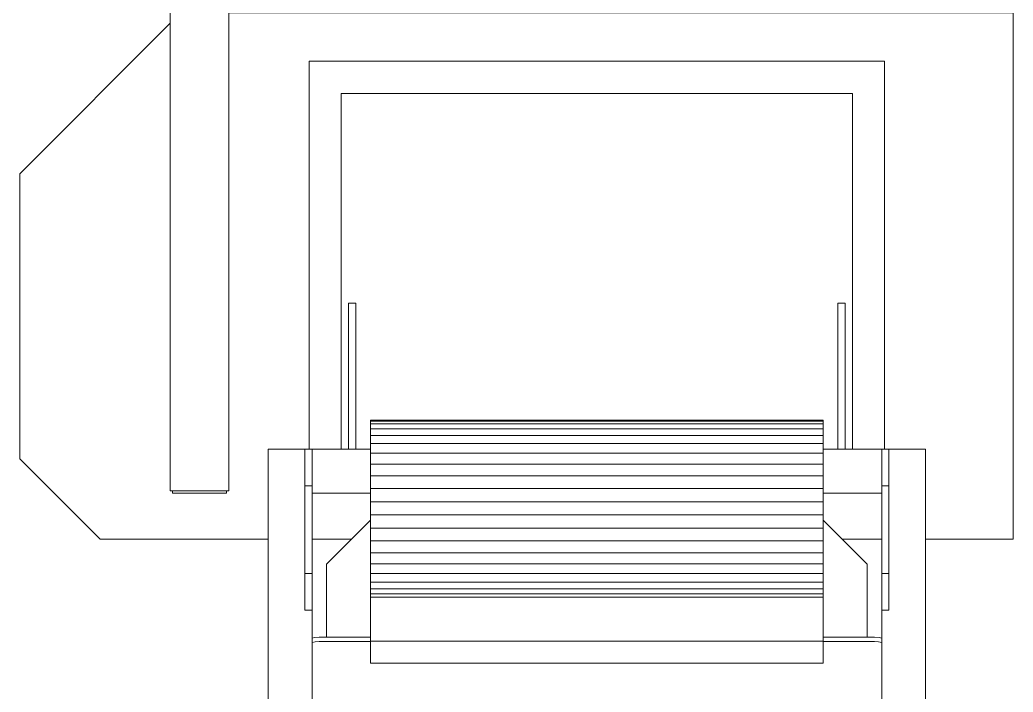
# Model space of a CAD drawing. Header units: centimetres. Extents: x -13689 to 3489, y -437 to 1921.
# Drawn here: x -2008 to -1940, y 186.4 to 232.4 of the extents above; entities that cross this region are included whole.
import ezdxf

# ---------------------------------------------------------------- set-up
doc = ezdxf.new("R2010")
doc.units = ezdxf.units.CM
doc.layers.add('M-EQPM', color=7, linetype='Continuous', lineweight=9)

# ---------------------------------------------------------------- blocks, each defined once
blk = doc.blocks.new('EQ-05-009 - EQ-05-009_dwg_Agrupar_331-V11-Sección 3-2')
at = {"layer": 'M-EQPM', "color": 253, "true_color": 0x999999}
for p, q in [((-1118.328, 213), (-1117.828, 213)), ((-1118.328, 213), (-1118.328, 203)), ((-1118.328, 213), (-1117.828, 213)), ((-1118.328, 213), (-1118.328, 203)), ((-1117.828, 213), (-1117.828, 203)), ((-1084.828, 213), (-1084.328, 213)), ((-1084.828, 213), (-1084.828, 203)), ((-1084.328, 213), (-1084.828, 213)), ((-1084.828, 213), (-1084.828, 203)), ((-1084.328, 213), (-1084.328, 203)), ((-1123.828, 203), (-1121.328, 203)), ((-1123.828, 203), (-1123.828, 94.9)), ((-1121.328, 203), (-1123.828, 203)), ((-1123.828, 203), (-1123.828, 94.9)), ((-1120.828, 203), (-1121.328, 203)), ((-1121.328, 203), (-1121.328, 200.5)), ((-1120.828, 203), (-1121.328, 203)), ((-1120.828, 200.5), (-1120.828, 203)), ((-1120.828, 203), (-1118.328, 203)), ((-1120.828, 203), (-1118.328, 203)), ((-1118.328, 203), (-1120.828, 203)), ((-1117.828, 203), (-1118.328, 203)), ((-1117.828, 203), (-1118.328, 203)), ((-1116.828, 203), (-1117.828, 203)), ((-1117.828, 203), (-1116.828, 203)), ((-1116.828, 203), (-1117.828, 203)), ((-1084.828, 203), (-1085.828, 203)), ((-1085.828, 203), (-1084.828, 203)), ((-1084.828, 203), (-1085.828, 203)), ((-1084.328, 203), (-1084.828, 203)), ((-1084.328, 203), (-1084.828, 203)), ((-1081.828, 203), (-1084.328, 203)), ((-1084.328, 203), (-1081.828, 203)), ((-1084.328, 203), (-1081.828, 203)), ((-1081.828, 200.5), (-1081.828, 203)), ((-1081.828, 203), (-1081.328, 203)), ((-1081.828, 203), (-1081.328, 203)), ((-1081.328, 203), (-1078.828, 203)), ((-1081.328, 203), (-1081.328, 200.5)), ((-1081.328, 203), (-1078.828, 203)), ((-1078.828, 94.9), (-1078.828, 203)), ((-1078.828, 203), (-1078.828, 94.9)), ((-1121.328, 200.5), (-1121.328, 194.5)), ((-1120.828, 200.5), (-1121.328, 200.5)), ((-1120.828, 194.5), (-1120.828, 200.5)), ((-1116.828, 200), (-1120.828, 200)), ((-1116.828, 200), (-1120.828, 200)), ((-1116.828, 200), (-1120.828, 200)), ((-1081.828, 200), (-1085.828, 200)), ((-1081.828, 200), (-1085.828, 200)), ((-1081.828, 200), (-1085.828, 200)), ((-1081.828, 194.5), (-1081.828, 200.5)), ((-1081.828, 200.5), (-1081.328, 200.5)), ((-1081.328, 200.5), (-1081.328, 194.5)), ((-1121.328, 192), (-1121.328, 194.5)), ((-1120.828, 194.5), (-1121.328, 194.5)), ((-1121.328, 192), (-1121.328, 194.5)), ((-1121.328, 194.5), (-1120.828, 194.5)), ((-1120.828, 192), (-1120.828, 194.5)), ((-1120.828, 192), (-1120.828, 194.5)), ((-1081.828, 194.5), (-1081.828, 192)), ((-1081.828, 194.5), (-1081.328, 194.5)), ((-1081.828, 194.5), (-1081.328, 194.5)), ((-1081.828, 194.5), (-1081.828, 192)), ((-1081.328, 192), (-1081.328, 194.5)), ((-1081.328, 192), (-1081.328, 194.5)), ((-1120.828, 192), (-1121.328, 192)), ((-1120.828, 192), (-1121.328, 192)), ((-1120.828, 111.3), (-1120.828, 192)), ((-1120.828, 111.3), (-1120.828, 192)), ((-1081.828, 111.3), (-1081.828, 192)), ((-1081.828, 192), (-1081.328, 192)), ((-1081.328, 192), (-1081.828, 192)), ((-1081.828, 192), (-1081.828, 111.3)), ((-1120.828, 190.084), (-1120.665, 190.124)), ((-1120.828, 190.084), (-1120.665, 190.124)), ((-1120.618, 189.827), (-1120.828, 189.777)), ((-1120.618, 189.827), (-1120.828, 189.777)), ((-1120.328, 190.15), (-1120.665, 190.124)), ((-1120.328, 189.85), (-1120.618, 189.827)), ((-1120.618, 189.827), (-1120.328, 189.85)), ((-1116.828, 190.15), (-1120.328, 190.15)), ((-1116.828, 190.15), (-1120.328, 190.15)), ((-1116.828, 189.85), (-1120.328, 189.85)), ((-1120.328, 189.85), (-1116.828, 189.85)), ((-1082.328, 190.15), (-1085.828, 190.15)), ((-1082.328, 190.15), (-1085.828, 190.15)), ((-1082.328, 189.85), (-1085.828, 189.85)), ((-1085.828, 189.85), (-1082.328, 189.85)), ((-1082.328, 190.15), (-1081.992, 190.124)), ((-1081.992, 190.124), (-1082.328, 190.15)), ((-1082.039, 189.827), (-1082.328, 189.85)), ((-1082.328, 189.85), (-1082.039, 189.827)), ((-1081.828, 189.777), (-1082.039, 189.827)), ((-1082.039, 189.827), (-1081.828, 189.777)), ((-1081.828, 190.084), (-1081.992, 190.124)), ((-1081.828, 190.084), (-1081.992, 190.124)), ((-1081.828, 190.084), (-1081.992, 190.124))]:
    blk.add_line(p, q, dxfattribs=at)
at = {"layer": 'M-EQPM', "color": 253, "true_color": 0x999999, "flags": 128}
for points in [[(-1117.828, 203), (-1118.328, 203), (-1118.328, 213), (-1117.828, 213), (-1117.828, 203), (-1117.828, 213)], [(-1084.328, 203), (-1084.828, 203), (-1084.828, 213), (-1084.328, 213), (-1084.328, 203), (-1084.328, 213)], [(-1123.828, 94.9), (-1123.828, 203), (-1121.328, 203)], [(-1121.328, 194.5), (-1121.328, 200.5), (-1121.328, 203)], [(-1120.828, 194.5), (-1120.828, 200.5), (-1120.828, 203)], [(-1081.328, 194.5), (-1081.328, 200.5), (-1081.828, 200.5), (-1081.828, 194.5), (-1081.328, 194.5), (-1081.328, 200.5), (-1081.828, 200.5), (-1081.828, 203), (-1081.328, 203), (-1081.328, 200.5), (-1081.328, 203)], [(-1081.828, 203), (-1081.828, 200.5), (-1081.828, 194.5)], [(-1081.328, 203), (-1078.828, 203), (-1078.828, 94.9)], [(-1120.828, 194.5), (-1120.828, 192), (-1121.328, 192), (-1121.328, 194.5)], [(-1081.328, 194.5), (-1081.328, 192), (-1081.828, 192), (-1081.828, 194.5)], [(-1120.828, 192), (-1120.828, 111.3), (-1081.828, 111.3), (-1081.828, 192)], [(-1120.328, 190.15), (-1120.665, 190.124), (-1120.828, 190.084)], [(-1120.828, 189.777), (-1120.618, 189.827), (-1120.328, 189.85), (-1116.828, 189.85)], [(-1116.828, 190.15), (-1120.328, 190.15), (-1120.665, 190.124)], [(-1081.992, 190.124), (-1082.328, 190.15), (-1085.828, 190.15)], [(-1085.828, 189.85), (-1082.328, 189.85), (-1082.039, 189.827), (-1081.828, 189.777)]]:
    blk.add_lwpolyline(points, dxfattribs=at)
blk.add_lwpolyline([(-1120.828, 194.5), (-1120.828, 200.5), (-1120.828, 203), (-1121.328, 203), (-1121.328, 200.5), (-1120.828, 200.5), (-1121.328, 200.5), (-1121.328, 194.5)], close=True, dxfattribs=at)
blk = doc.blocks.new('EQ-05-009 - EQ-05-009_dwg_Agrupar_330-V12-Sección 3-2')
at = {"layer": 'M-EQPM', "color": 254, "true_color": 0xcccccc}
for p, q in [((-1116.828, 204.933), (-1116.828, 205)), ((-1116.828, 205), (-1085.828, 205)), ((-1116.828, 204.732), (-1116.828, 204.933)), ((-1116.828, 204.933), (-1085.828, 204.933)), ((-1116.828, 204.404), (-1116.828, 204.732)), ((-1116.828, 204.732), (-1085.828, 204.732)), ((-1085.828, 205), (-1085.828, 204.933)), ((-1085.828, 204.732), (-1085.828, 204.933)), ((-1085.828, 204.404), (-1085.828, 204.732)), ((-1116.828, 203.953), (-1116.828, 204.404)), ((-1116.828, 204.404), (-1085.828, 204.404)), ((-1085.828, 204.404), (-1085.828, 203.953)), ((-1116.828, 203.392), (-1116.828, 203.953)), ((-1116.828, 203.953), (-1085.828, 203.953)), ((-1116.828, 202.731), (-1116.828, 203.392)), ((-1116.828, 203.392), (-1085.828, 203.392)), ((-1085.828, 203.392), (-1085.828, 203.953)), ((-1085.828, 202.731), (-1085.828, 203.392)), ((-1116.828, 201.986), (-1116.828, 202.731)), ((-1116.828, 202.731), (-1085.828, 202.731)), ((-1085.828, 201.986), (-1085.828, 202.731)), ((-1116.828, 201.173), (-1116.828, 201.986)), ((-1116.828, 201.986), (-1085.828, 201.986)), ((-1085.828, 201.173), (-1085.828, 201.986)), ((-1116.828, 200.309), (-1116.828, 201.173)), ((-1116.828, 201.173), (-1085.828, 201.173)), ((-1085.828, 200.309), (-1085.828, 201.173)), ((-1116.828, 199.415), (-1116.828, 200.309)), ((-1116.828, 200.309), (-1085.828, 200.309)), ((-1085.828, 200.309), (-1085.828, 199.415)), ((-1116.828, 198.509), (-1116.828, 199.415)), ((-1116.828, 199.415), (-1085.828, 199.415)), ((-1085.828, 199.415), (-1085.828, 198.509)), ((-1116.828, 197.612), (-1116.828, 198.509)), ((-1116.828, 198.509), (-1085.828, 198.509)), ((-1085.828, 197.612), (-1085.828, 198.509)), ((-1116.828, 196.743), (-1116.828, 197.612)), ((-1116.828, 197.612), (-1085.828, 197.612)), ((-1085.828, 196.743), (-1085.828, 197.612)), ((-1116.828, 195.922), (-1116.828, 196.743)), ((-1116.828, 196.743), (-1085.828, 196.743)), ((-1085.828, 195.922), (-1085.828, 196.743)), ((-1116.828, 195.167), (-1116.828, 195.922)), ((-1116.828, 195.922), (-1085.828, 195.922)), ((-1085.828, 195.167), (-1085.828, 195.922)), ((-1116.828, 194.494), (-1116.828, 195.167)), ((-1116.828, 195.167), (-1085.828, 195.167)), ((-1085.828, 194.494), (-1085.828, 195.167)), ((-1116.828, 193.917), (-1116.828, 194.494)), ((-1116.828, 194.494), (-1085.828, 194.494)), ((-1085.828, 193.917), (-1085.828, 194.494)), ((-1116.828, 193.451), (-1116.828, 193.917)), ((-1116.828, 193.917), (-1085.828, 193.917)), ((-1085.828, 193.451), (-1085.828, 193.917)), ((-1116.828, 193.105), (-1116.828, 193.451)), ((-1116.828, 193.451), (-1085.828, 193.451)), ((-1085.828, 193.451), (-1085.828, 193.105)), ((-1116.828, 192.887), (-1116.828, 193.105)), ((-1116.828, 193.105), (-1085.828, 193.105)), ((-1116.828, 189.878), (-1116.828, 192.887)), ((-1116.828, 192.887), (-1085.828, 192.887)), ((-1085.828, 192.887), (-1085.828, 193.105)), ((-1085.828, 189.878), (-1085.828, 192.887)), ((-1116.828, 188.371), (-1116.828, 189.878)), ((-1116.828, 189.878), (-1085.828, 189.878)), ((-1085.828, 188.371), (-1085.828, 189.878)), ((-1116.828, 188.371), (-1085.828, 188.371))]:
    blk.add_line(p, q, dxfattribs=at)
at = {"layer": 'M-EQPM', "color": 136, "true_color": 0x007f7f}
for p, q in [((-1116.828, 202.731), (-1085.828, 202.731)), ((-1085.828, 201.986), (-1116.828, 201.986)), ((-1116.828, 201.986), (-1116.828, 201.173)), ((-1116.828, 200.309), (-1085.828, 200.309)), ((-1116.828, 197.612), (-1116.828, 198.509)), ((-1116.828, 198.509), (-1085.828, 198.509)), ((-1116.828, 197.612), (-1116.828, 198.509)), ((-1085.828, 198.509), (-1085.828, 197.612)), ((-1085.828, 197.612), (-1085.828, 198.509)), ((-1116.828, 196.743), (-1116.828, 197.612)), ((-1085.828, 197.612), (-1116.828, 197.612)), ((-1085.828, 196.743), (-1085.828, 197.612)), ((-1116.828, 194.494), (-1116.828, 195.167)), ((-1116.828, 195.167), (-1116.828, 194.494)), ((-1085.828, 194.494), (-1085.828, 195.167)), ((-1085.828, 194.494), (-1085.828, 195.167)), ((-1116.828, 194.494), (-1085.828, 194.494)), ((-1116.828, 189.878), (-1085.828, 189.878)), ((-1085.828, 188.371), (-1085.828, 189.878))]:
    blk.add_line(p, q, dxfattribs=at)
at = {"layer": 'M-EQPM', "color": 136, "true_color": 0x007f7f, "flags": 128}
for points in [[(-1116.828, 198.509), (-1116.828, 199.415), (-1116.828, 200.309), (-1116.828, 201.173), (-1116.828, 201.986), (-1116.828, 202.731), (-1116.828, 203.392), (-1116.828, 203.953), (-1116.828, 204.404), (-1116.828, 204.732), (-1116.828, 204.933), (-1116.828, 205)], [(-1116.828, 205), (-1085.828, 205), (-1116.828, 205), (-1116.828, 204.933), (-1085.828, 204.933), (-1085.828, 205)], [(-1085.828, 204.404), (-1085.828, 204.732), (-1116.828, 204.732), (-1116.828, 204.404)], [(-1085.828, 198.509), (-1085.828, 199.415), (-1085.828, 200.309), (-1085.828, 201.173), (-1085.828, 201.986), (-1085.828, 202.731), (-1085.828, 203.392), (-1085.828, 203.953), (-1085.828, 204.404), (-1085.828, 204.732), (-1085.828, 204.933), (-1085.828, 205)], [(-1116.828, 204.404), (-1116.828, 203.953), (-1085.828, 203.953), (-1085.828, 204.404)], [(-1116.828, 203.953), (-1085.828, 203.953), (-1085.828, 203.392), (-1116.828, 203.392), (-1116.828, 202.731)], [(-1085.828, 202.731), (-1085.828, 203.392), (-1116.828, 203.392), (-1116.828, 203.953)], [(-1085.828, 200.309), (-1085.828, 201.173), (-1085.828, 201.986)], [(-1116.828, 201.173), (-1085.828, 201.173), (-1116.828, 201.173), (-1116.828, 200.309)], [(-1085.828, 196.743), (-1085.828, 197.612), (-1116.828, 197.612), (-1116.828, 196.743)], [(-1116.828, 195.167), (-1116.828, 195.922), (-1116.828, 196.743)], [(-1116.828, 196.743), (-1085.828, 196.743), (-1116.828, 196.743), (-1116.828, 195.922), (-1085.828, 195.922), (-1085.828, 196.743)], [(-1085.828, 195.167), (-1085.828, 195.922), (-1085.828, 196.743)], [(-1116.828, 195.922), (-1085.828, 195.922), (-1085.828, 195.167), (-1116.828, 195.167)], [(-1085.828, 195.167), (-1116.828, 195.167), (-1116.828, 195.922)], [(-1116.828, 193.451), (-1116.828, 193.917), (-1116.828, 194.494)], [(-1085.828, 193.451), (-1085.828, 193.917), (-1085.828, 194.494)], [(-1085.828, 193.451), (-1085.828, 193.917), (-1116.828, 193.917), (-1116.828, 193.451)], [(-1116.828, 189.878), (-1116.828, 192.887), (-1116.828, 193.105), (-1116.828, 193.451)], [(-1116.828, 193.451), (-1085.828, 193.451), (-1116.828, 193.451), (-1116.828, 193.105), (-1085.828, 193.105), (-1085.828, 193.451)], [(-1085.828, 189.878), (-1085.828, 192.887), (-1085.828, 193.105), (-1085.828, 193.451)], [(-1116.828, 193.105), (-1085.828, 193.105), (-1085.828, 192.887), (-1116.828, 192.887), (-1116.828, 189.878)], [(-1085.828, 189.878), (-1085.828, 192.887), (-1116.828, 192.887), (-1116.828, 193.105)], [(-1085.828, 188.371), (-1116.828, 188.371), (-1116.828, 189.878)]]:
    blk.add_lwpolyline(points, dxfattribs=at)
for points in [[(-1116.828, 204.933), (-1085.828, 204.933), (-1085.828, 204.732), (-1116.828, 204.732)], [(-1116.828, 204.404), (-1085.828, 204.404)], [(-1116.828, 202.731), (-1085.828, 202.731), (-1085.828, 201.986), (-1116.828, 201.986)], [(-1116.828, 200.309), (-1116.828, 199.415), (-1085.828, 199.415), (-1085.828, 200.309)], [(-1116.828, 199.415), (-1116.828, 198.509), (-1085.828, 198.509), (-1085.828, 199.415)], [(-1116.828, 194.494), (-1085.828, 194.494), (-1085.828, 193.917), (-1116.828, 193.917)], [(-1116.828, 189.878), (-1085.828, 189.878), (-1085.828, 188.371), (-1116.828, 188.371)]]:
    blk.add_lwpolyline(points, close=True, dxfattribs=at)
blk = doc.blocks.new('EQ-05-009 - EQ-05-009_dwg_Agrupar_311-V13-Sección 3-2')
at = {"layer": 'M-EQPM', "color": 136, "true_color": 0x007f7f}
for p, q in [((-1116.828, 198.15), (-1119.828, 195.15)), ((-1082.828, 195.15), (-1085.828, 198.15)), ((-1119.828, 190.15), (-1119.828, 195.15)), ((-1082.828, 195.15), (-1082.828, 190.15))]:
    blk.add_line(p, q, dxfattribs=at)
at = {"layer": 'M-EQPM', "color": 136, "true_color": 0x007f7f, "flags": 128}
for points in [[(-1116.828, 198.15), (-1119.828, 195.15), (-1119.828, 190.15)], [(-1116.828, 198.15), (-1119.828, 195.15), (-1119.828, 190.15)], [(-1082.828, 190.15), (-1082.828, 195.15), (-1085.828, 198.15)], [(-1082.828, 190.15), (-1082.828, 195.15), (-1085.828, 198.15)]]:
    blk.add_lwpolyline(points, dxfattribs=at)
blk = doc.blocks.new('EQ-05-009 - EQ-05-009_dwg_Agrupar_313-V14-Sección 3-2')
at = {"layer": 'M-EQPM', "color": 251, "true_color": 0x666666}
for p, q in [((-1137.528, 272.3), (-1137.528, 273.3)), ((-1137.417, 273.3), (-1137.528, 273.3)), ((-1137.417, 273.3), (-1137.528, 273.3)), ((-1137.528, 272.3), (-1137.528, 273.3)), ((-1137.088, 273.3), (-1137.417, 273.3)), ((-1137.417, 272.3), (-1137.417, 273.3)), ((-1136.547, 273.3), (-1137.088, 273.3)), ((-1137.088, 272.3), (-1137.088, 273.3)), ((-1135.809, 273.3), (-1136.547, 273.3)), ((-1136.547, 272.3), (-1136.547, 273.3)), ((-1136.547, 273.3), (-1135.809, 273.3)), ((-1134.892, 273.3), (-1135.809, 273.3)), ((-1135.809, 272.3), (-1135.809, 273.3)), ((-1135.809, 273.3), (-1134.892, 273.3)), ((-1133.818, 273.3), (-1134.892, 273.3)), ((-1134.892, 272.3), (-1134.892, 273.3)), ((-1132.614, 273.3), (-1133.818, 273.3)), ((-1133.818, 272.3), (-1133.818, 273.3)), ((-1131.309, 273.3), (-1132.614, 273.3)), ((-1132.614, 272.3), (-1132.614, 273.3)), ((-1129.936, 273.3), (-1131.309, 273.3)), ((-1131.309, 272.3), (-1131.309, 273.3)), ((-1131.309, 273.3), (-1129.936, 273.3)), ((-1128.528, 273.3), (-1129.936, 273.3)), ((-1129.936, 272.3), (-1129.936, 273.3)), ((-1129.936, 273.3), (-1128.528, 273.3)), ((-1127.12, 273.3), (-1128.528, 273.3)), ((-1128.528, 272.3), (-1128.528, 273.3)), ((-1128.528, 273.3), (-1127.12, 273.3)), ((-1125.747, 273.3), (-1127.12, 273.3)), ((-1127.12, 272.3), (-1127.12, 273.3)), ((-1124.442, 273.3), (-1125.747, 273.3)), ((-1125.747, 272.3), (-1125.747, 273.3)), ((-1123.238, 273.3), (-1124.442, 273.3)), ((-1124.442, 272.3), (-1124.442, 273.3)), ((-1122.164, 273.3), (-1123.238, 273.3)), ((-1123.238, 272.3), (-1123.238, 273.3)), ((-1121.247, 273.3), (-1122.164, 273.3)), ((-1122.164, 272.3), (-1122.164, 273.3)), ((-1120.509, 273.3), (-1121.247, 273.3)), ((-1121.247, 272.3), (-1121.247, 273.3)), ((-1121.247, 273.3), (-1120.509, 273.3)), ((-1119.969, 273.3), (-1120.509, 273.3)), ((-1120.509, 272.3), (-1120.509, 273.3)), ((-1119.639, 273.3), (-1119.969, 273.3)), ((-1119.969, 272.3), (-1119.969, 273.3)), ((-1119.639, 273.3), (-1119.528, 273.3)), ((-1119.528, 273.3), (-1119.639, 273.3)), ((-1119.639, 272.3), (-1119.639, 273.3)), ((-1119.528, 272.3), (-1119.528, 273.3)), ((-1119.528, 272.3), (-1119.528, 273.3)), ((-1137.417, 272.3), (-1137.528, 272.3)), ((-1137.528, 272.3), (-1137.417, 272.3)), ((-1137.088, 272.3), (-1137.417, 272.3)), ((-1136.547, 272.3), (-1137.088, 272.3)), ((-1135.809, 272.3), (-1136.547, 272.3)), ((-1135.809, 272.3), (-1136.547, 272.3)), ((-1134.892, 272.3), (-1135.809, 272.3)), ((-1135.809, 272.3), (-1134.892, 272.3)), ((-1134.892, 272.3), (-1135.809, 272.3)), ((-1133.818, 272.3), (-1134.892, 272.3)), ((-1132.614, 272.3), (-1133.818, 272.3)), ((-1131.309, 272.3), (-1132.614, 272.3)), ((-1129.936, 272.3), (-1131.309, 272.3)), ((-1131.309, 272.3), (-1129.936, 272.3)), ((-1129.936, 272.3), (-1131.309, 272.3)), ((-1130.528, 272.15), (-1130.528, 200.15)), ((-1130.528, 272.15), (-1126.528, 272.15)), ((-1130.528, 272.15), (-1130.528, 200.15)), ((-1130.528, 272.15), (-1126.528, 272.15)), ((-1130.378, 272.3), (-1130.378, 272.15)), ((-1130.378, 272.15), (-1130.378, 272.3)), ((-1130.378, 272.3), (-1130.378, 272.15)), ((-1129.936, 272.3), (-1128.528, 272.3)), ((-1129.936, 272.3), (-1128.528, 272.3)), ((-1128.528, 272.3), (-1129.936, 272.3)), ((-1127.12, 272.3), (-1128.528, 272.3)), ((-1127.12, 272.3), (-1128.528, 272.3)), ((-1127.12, 272.3), (-1125.747, 272.3)), ((-1126.678, 272.3), (-1126.678, 272.15)), ((-1126.678, 272.3), (-1126.678, 272.15)), ((-1126.678, 272.3), (-1126.678, 272.15)), ((-1126.528, 200.15), (-1126.528, 272.15)), ((-1126.528, 200.15), (-1126.528, 272.15)), ((-1125.747, 272.3), (-1124.442, 272.3)), ((-1124.442, 272.3), (-1123.238, 272.3)), ((-1123.238, 272.3), (-1124.442, 272.3)), ((-1123.238, 272.3), (-1122.164, 272.3)), ((-1122.164, 272.3), (-1121.247, 272.3)), ((-1121.247, 272.3), (-1120.509, 272.3)), ((-1120.509, 272.3), (-1121.247, 272.3)), ((-1120.509, 272.3), (-1119.969, 272.3)), ((-1119.969, 272.3), (-1119.639, 272.3)), ((-1119.639, 272.3), (-1119.528, 272.3)), ((-1119.528, 272.3), (-1119.639, 272.3)), ((-1126.528, 232.85), (-1072.828, 232.85)), ((-1072.828, 232.85), (-1072.828, 196.85)), ((-1130.528, 232.15), (-1140.828, 221.85)), ((-1130.528, 232.15), (-1140.828, 221.85)), ((-1121.028, 203), (-1121.028, 229.55)), ((-1121.028, 229.55), (-1081.628, 229.55)), ((-1121.028, 229.55), (-1081.628, 229.55)), ((-1121.028, 203), (-1121.028, 229.55)), ((-1081.628, 203), (-1081.628, 229.55)), ((-1081.628, 229.55), (-1081.628, 203)), ((-1081.628, 229.55), (-1081.628, 203)), ((-1083.828, 227.35), (-1118.828, 227.35)), ((-1118.828, 203), (-1118.828, 227.35)), ((-1118.828, 227.35), (-1118.828, 203)), ((-1083.828, 227.35), (-1083.828, 203)), ((-1083.828, 203), (-1083.828, 227.35)), ((-1140.828, 221.85), (-1140.828, 202.35)), ((-1140.828, 221.85), (-1140.828, 202.35)), ((-1135.328, 196.85), (-1140.828, 202.35)), ((-1140.828, 202.35), (-1135.328, 196.85)), ((-1130.528, 200.15), (-1126.528, 200.15)), ((-1130.378, 200.15), (-1130.378, 200)), ((-1130.378, 200.15), (-1130.378, 200)), ((-1126.678, 200), (-1130.378, 200)), ((-1130.378, 200), (-1126.678, 200)), ((-1126.678, 200), (-1126.678, 200.15)), ((-1126.678, 200), (-1126.678, 200.15)), ((-1123.828, 196.85), (-1135.328, 196.85)), ((-1135.328, 196.85), (-1123.828, 196.85)), ((-1118.128, 196.85), (-1120.828, 196.85)), ((-1120.828, 196.85), (-1118.128, 196.85)), ((-1118.128, 196.85), (-1120.828, 196.85)), ((-1081.828, 196.85), (-1084.528, 196.85)), ((-1084.528, 196.85), (-1081.828, 196.85)), ((-1081.828, 196.85), (-1084.528, 196.85)), ((-1072.828, 196.85), (-1078.828, 196.85))]:
    blk.add_line(p, q, dxfattribs=at)
at = {"layer": 'M-EQPM', "color": 251, "true_color": 0x666666, "flags": 128}
for points in [[(-1136.547, 272.3), (-1137.088, 272.3), (-1137.088, 273.3), (-1137.417, 273.3), (-1137.417, 272.3), (-1137.528, 272.3), (-1137.528, 273.3), (-1137.417, 273.3), (-1137.417, 272.3), (-1137.088, 272.3), (-1137.088, 273.3), (-1136.547, 273.3)], [(-1137.528, 273.3), (-1137.417, 273.3), (-1137.088, 273.3), (-1136.547, 273.3)], [(-1135.809, 273.3), (-1136.547, 273.3), (-1136.547, 272.3)], [(-1136.547, 273.3), (-1136.547, 272.3), (-1135.809, 272.3)], [(-1134.892, 273.3), (-1135.809, 273.3), (-1135.809, 272.3), (-1135.809, 273.3)], [(-1131.309, 273.3), (-1132.614, 273.3), (-1132.614, 272.3), (-1133.818, 272.3), (-1134.892, 272.3), (-1134.892, 273.3)], [(-1134.892, 272.3), (-1134.892, 273.3), (-1133.818, 273.3), (-1133.818, 272.3), (-1133.818, 273.3), (-1132.614, 273.3), (-1132.614, 272.3), (-1131.309, 272.3)], [(-1134.892, 273.3), (-1133.818, 273.3), (-1132.614, 273.3), (-1131.309, 273.3)], [(-1129.936, 273.3), (-1131.309, 273.3), (-1131.309, 272.3), (-1131.309, 273.3)], [(-1128.528, 273.3), (-1129.936, 273.3), (-1129.936, 272.3), (-1129.936, 273.3)], [(-1127.12, 272.3), (-1128.528, 272.3), (-1128.528, 273.3)], [(-1128.528, 272.3), (-1128.528, 273.3), (-1127.12, 273.3)], [(-1124.442, 272.3), (-1124.442, 273.3), (-1125.747, 273.3), (-1125.747, 272.3), (-1127.12, 272.3)], [(-1127.12, 273.3), (-1127.12, 272.3), (-1127.12, 273.3), (-1125.747, 273.3), (-1125.747, 272.3), (-1124.442, 272.3), (-1124.442, 273.3)], [(-1127.12, 273.3), (-1125.747, 273.3), (-1124.442, 273.3)], [(-1124.442, 273.3), (-1123.238, 273.3), (-1123.238, 272.3), (-1123.238, 273.3)], [(-1124.442, 273.3), (-1123.238, 273.3), (-1122.164, 273.3), (-1121.247, 273.3)], [(-1123.238, 273.3), (-1122.164, 273.3), (-1122.164, 272.3), (-1121.247, 272.3)], [(-1121.247, 273.3), (-1122.164, 273.3), (-1122.164, 272.3), (-1123.238, 272.3)], [(-1121.247, 272.3), (-1120.509, 272.3), (-1120.509, 273.3)], [(-1120.509, 272.3), (-1120.509, 273.3), (-1121.247, 273.3), (-1121.247, 272.3), (-1121.247, 273.3)], [(-1120.509, 273.3), (-1119.969, 273.3), (-1119.969, 272.3), (-1119.639, 272.3), (-1119.528, 272.3), (-1119.528, 273.3), (-1119.639, 273.3), (-1119.639, 272.3), (-1119.639, 273.3), (-1119.969, 273.3), (-1119.969, 272.3), (-1120.509, 272.3)], [(-1120.509, 273.3), (-1119.969, 273.3), (-1119.639, 273.3), (-1119.528, 273.3)], [(-1136.547, 272.3), (-1137.088, 272.3), (-1137.417, 272.3), (-1137.528, 272.3)], [(-1131.309, 272.3), (-1132.614, 272.3), (-1133.818, 272.3), (-1134.892, 272.3)], [(-1130.528, 200.15), (-1126.528, 200.15), (-1126.528, 272.15), (-1130.528, 272.15), (-1130.528, 200.15), (-1126.528, 200.15)], [(-1124.442, 272.3), (-1125.747, 272.3), (-1127.12, 272.3)], [(-1121.247, 272.3), (-1122.164, 272.3), (-1123.238, 272.3), (-1124.442, 272.3)], [(-1119.528, 272.3), (-1119.639, 272.3), (-1119.969, 272.3), (-1120.509, 272.3)], [(-1072.828, 232.85), (-1126.528, 232.85), (-1072.828, 232.85), (-1072.828, 196.85), (-1078.828, 196.85)], [(-1078.828, 196.85), (-1072.828, 196.85), (-1072.828, 232.85)], [(-1123.828, 196.85), (-1135.328, 196.85), (-1140.828, 202.35), (-1140.828, 221.85), (-1130.528, 232.15)], [(-1121.028, 203), (-1121.028, 229.55), (-1081.628, 229.55)], [(-1083.828, 203), (-1083.828, 227.35), (-1118.828, 227.35)], [(-1083.828, 227.35), (-1118.828, 227.35), (-1118.828, 203)], [(-1130.378, 200.15), (-1130.378, 200), (-1126.678, 200), (-1126.678, 200.15)]]:
    blk.add_lwpolyline(points, dxfattribs=at)
blk = doc.blocks.new('EQ-05-009 - EQ-05-009_dwg_005_DETECTOR_METALES_FILETE_dwg-V16-Sección 3-2')
for name in ['EQ-05-009 - EQ-05-009_dwg_Agrupar_313-V14-Sección 3-2', 'EQ-05-009 - EQ-05-009_dwg_Agrupar_331-V11-Sección 3-2', 'EQ-05-009 - EQ-05-009_dwg_Agrupar_330-V12-Sección 3-2', 'EQ-05-009 - EQ-05-009_dwg_Agrupar_311-V13-Sección 3-2']:
    blk.add_blockref(name, (0, 0))
blk = doc.blocks.new('EQ-05-009 - EQ-05-009_dwg-V17-Sección 3-2')
blk.add_blockref('EQ-05-009 - EQ-05-009_dwg_005_DETECTOR_METALES_FILETE_dwg-V16-Sección 3-2', (0, 0))
blk = doc.blocks.new('EQ-05-009 - EQ-05-009-V18-Sección 3-2')
blk.add_blockref('EQ-05-009 - EQ-05-009_dwg-V17-Sección 3-2', (0, 0))
blk = doc.blocks.new('PQ_RVR_MEP-01_ZZ_ZZ_MO_T_A_rvt-2-Sección 3-2')
at = {"layer": 'M-EQPM', "lineweight": 9}
blk.add_blockref('EQ-05-009 - EQ-05-009-V18-Sección 3-2', (0, 0), dxfattribs=at)

msp = doc.modelspace()

# ---------------------------------------------------------------- block references
at = {"lineweight": 5}
msp.add_blockref('PQ_RVR_MEP-01_ZZ_ZZ_MO_T_A_rvt-2-Sección 3-2', (-867.123, 0), dxfattribs=at)

doc.saveas('drawing.dxf')
